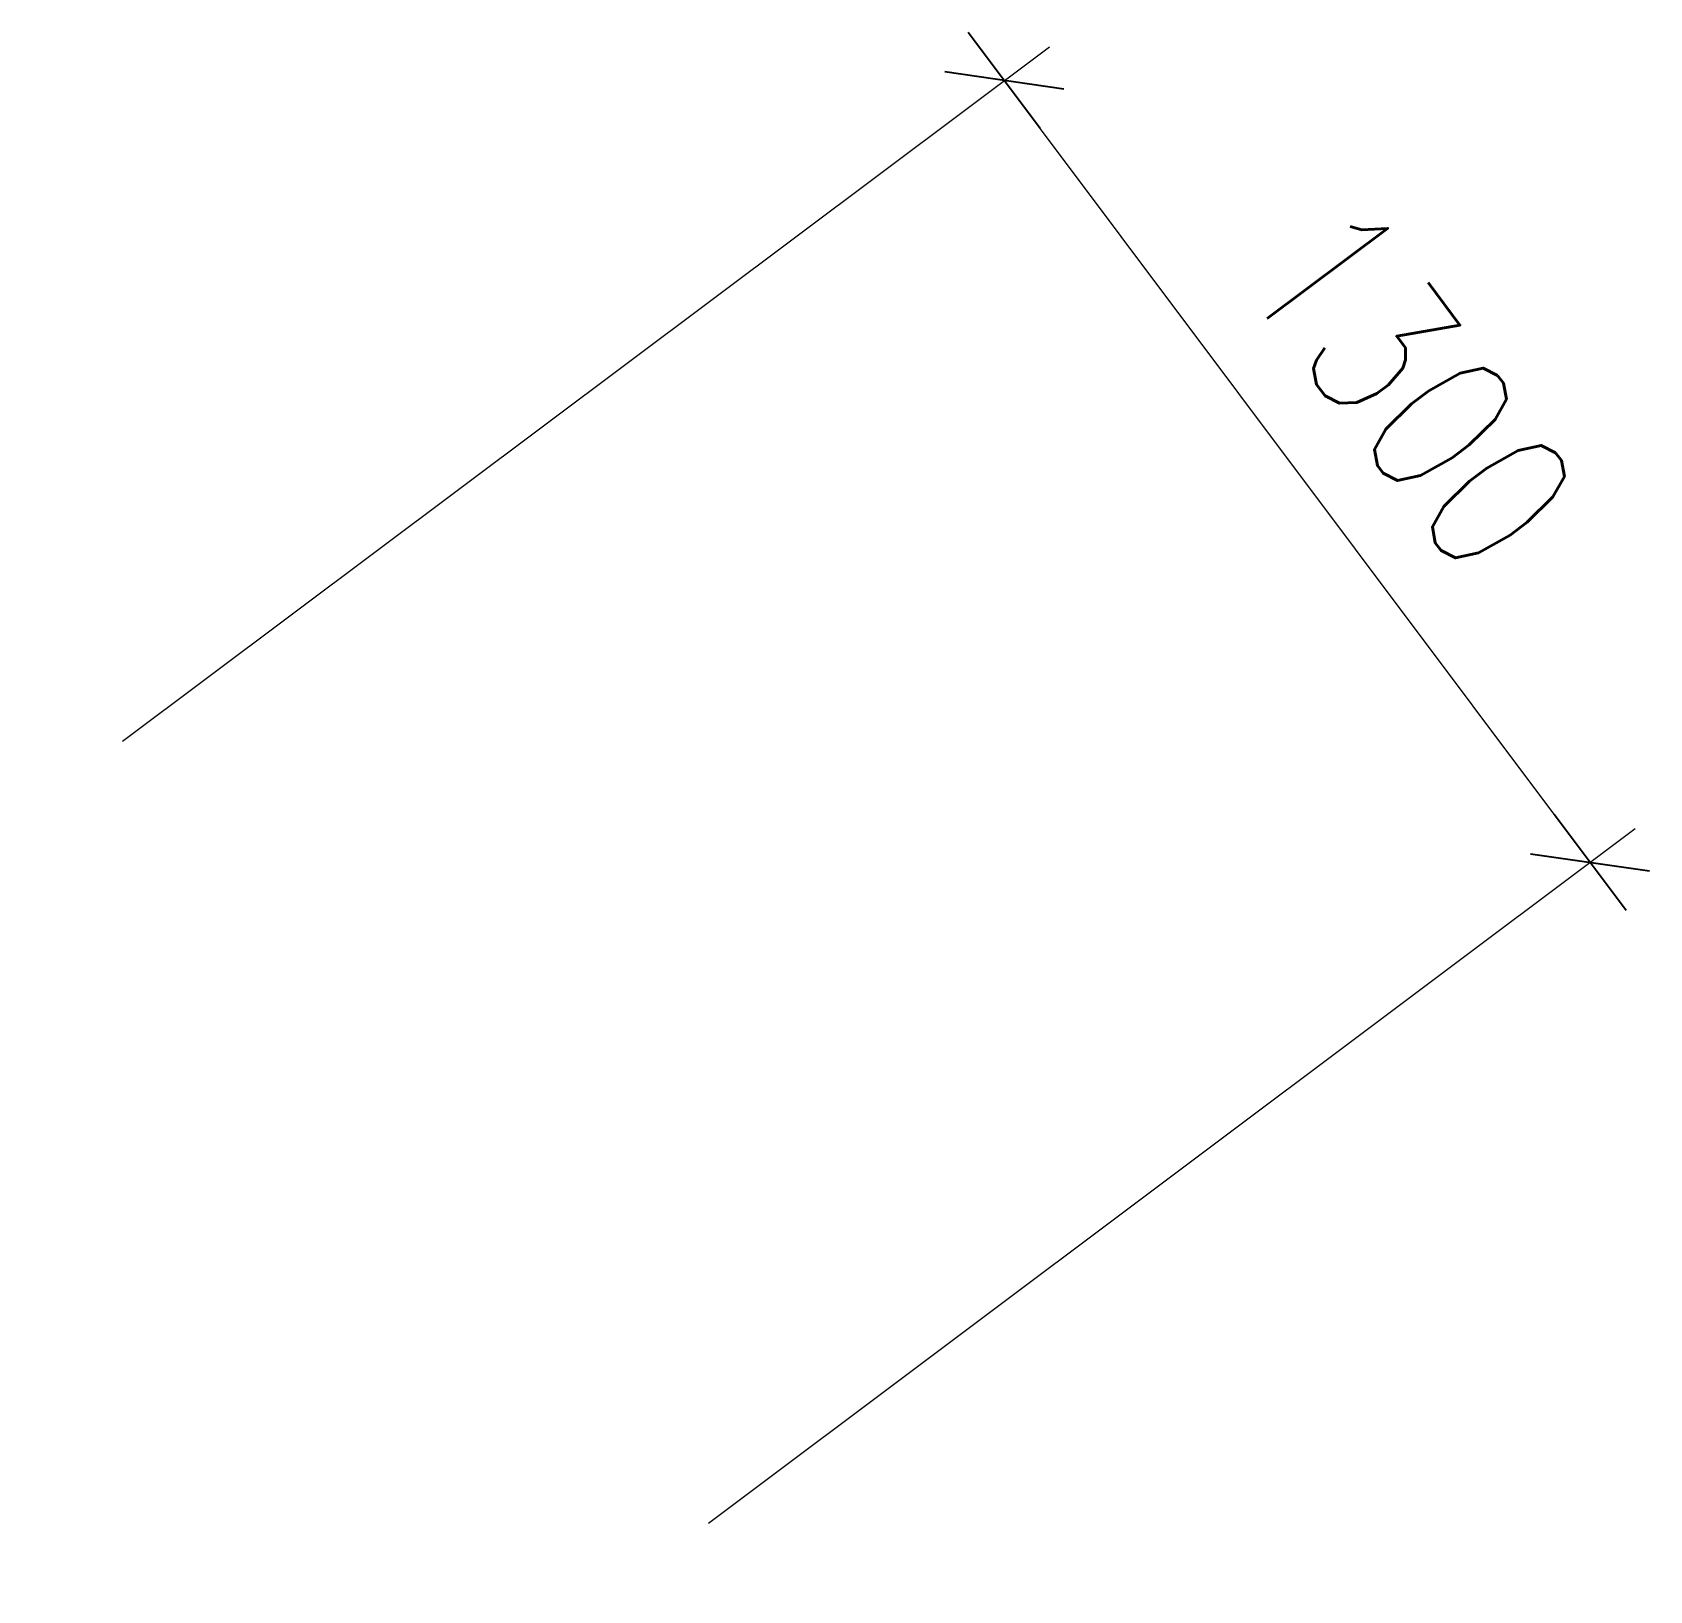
# Model space of a CAD drawing. Header units: centimetres. Extents: x -6122352 to 6876996, y -1694241 to 2592194.
# Drawn here: x -1462350 to -1460198, y -954603 to -952529 of the extents above; entities that cross this region are included whole.
import ezdxf

# ---------------------------------------------------------------- set-up
doc = ezdxf.new("R2010")
doc.units = ezdxf.units.CM
doc.header["$MEASUREMENT"] = 0
doc.header["$PDMODE"] = 66
doc.header["$PDSIZE"] = 100
doc.linetypes.add('CENTER', pattern=[2, 1.25, -0.25, 0.25, -0.25])
doc.layers.get('Defpoints').update_dxf_attribs({"color": 255, "linetype": 'CENTER'})
doc.layers.add('DIM_ARKI', color=8, linetype='Continuous')
doc.styles.add('T-ARKI', font='romans.shx', dxfattribs={"width": 0.75})
doc.dimstyles.new('D100-T2 3', dxfattribs={"dimscale": 100, "dimtxt": 2, "dimasz": 0.008, "dimexe": 0.75, "dimexo": 1.5, "dimgap": 0.9, "dimtad": 1, "dimdec": 0, "dimrnd": 10, "dimzin": 0, "dimdsep": 46, "dimtxsty": 'T-ARKI', "dimblk": 'TICK100', "dimcen": 0, "dimdle": 125, "dimclrd": 256, "dimclre": 256, "dimclrt": 6, "dimadec": 0, "dimazin": 0, "dimtfac": 1, "dimtdec": 0, "dimtix": 1, "dimtmove": 0, "dimatfit": 3, "dimldrblk": 'TICK100', "dimfxl": 1, "dimtolj": 1, "dimtzin": 0, "dimlwd": 5, "dimlwe": 5, "dimarcsym": 0})

# ---------------------------------------------------------------- blocks, each defined once
blk = doc.blocks.new('TICK100')
at = {"layer": 'DIM_ARKI', "color": 51}
blk.add_line((-70.7, -70.7), (70.7, 70.7), dxfattribs=at)
at = {"layer": 'DIM_ARKI', "color": 8}
blk.add_line((-100, 0), (100, 0), dxfattribs=at)
blk = doc.blocks.new('*D70')
at = {"color": 10, "lineweight": 5, "transparency": 16777216}
for p, q in [((-1462230.4, -953472.4), (-1460997.1, -952548.2)), ((-1460278, -953632.8), (-1461056.7, -952593.8)), ((-1461450.7, -954512.7), (-1460217.5, -953588.5))]:
    blk.add_line(p, q, dxfattribs=at)
at = {"layer": 'Defpoints', "color": 0, "transparency": 16777216}
for p in [(-1461057.2, -952593.2), (-1462350.4, -953562.4), (-1461570.8, -954602.7)]:
    blk.add_point(p, dxfattribs=at)
at = {"color": 10, "lineweight": 5, "transparency": 16777216, "xscale": 0.8, "yscale": 0.8, "zscale": 0.8}
for p, rotation in [((-1461057.2, -952593.2), 126.849999999993), ((-1460277.5, -953633.4), 306.849999999993)]:
    blk.add_blockref('TICK100', p, dxfattribs=dict(at, rotation=rotation))
at = {"color": 6, "transparency": 16777216, "insert": (-1460515.3, -952999.3), "char_height": 200, "attachment_point": 5, "rotation": 306.85, "style": 'T-ARKI'}
blk.add_mtext('\\A1;1300', dxfattribs=at)

msp = doc.modelspace()

# ---------------------------------------------------------------- dimensions: what is measured, and where the dimension line sits
at = {"color": 6}
dim = msp.add_aligned_dim(p1=(-1461570.77083, -954602.67037), p2=(-1462350.40962, -953562.39956), distance=-1616.14592, dimstyle='D100-T2 3', override={"dimclrd": 10, "dimclre": 10}, dxfattribs=at)
dim.commit()
dim.dimension.update_dxf_attribs({"geometry": '*D70', "text_midpoint": (-1460515.29723, -952999.34927)})

doc.saveas('drawing.dxf')
